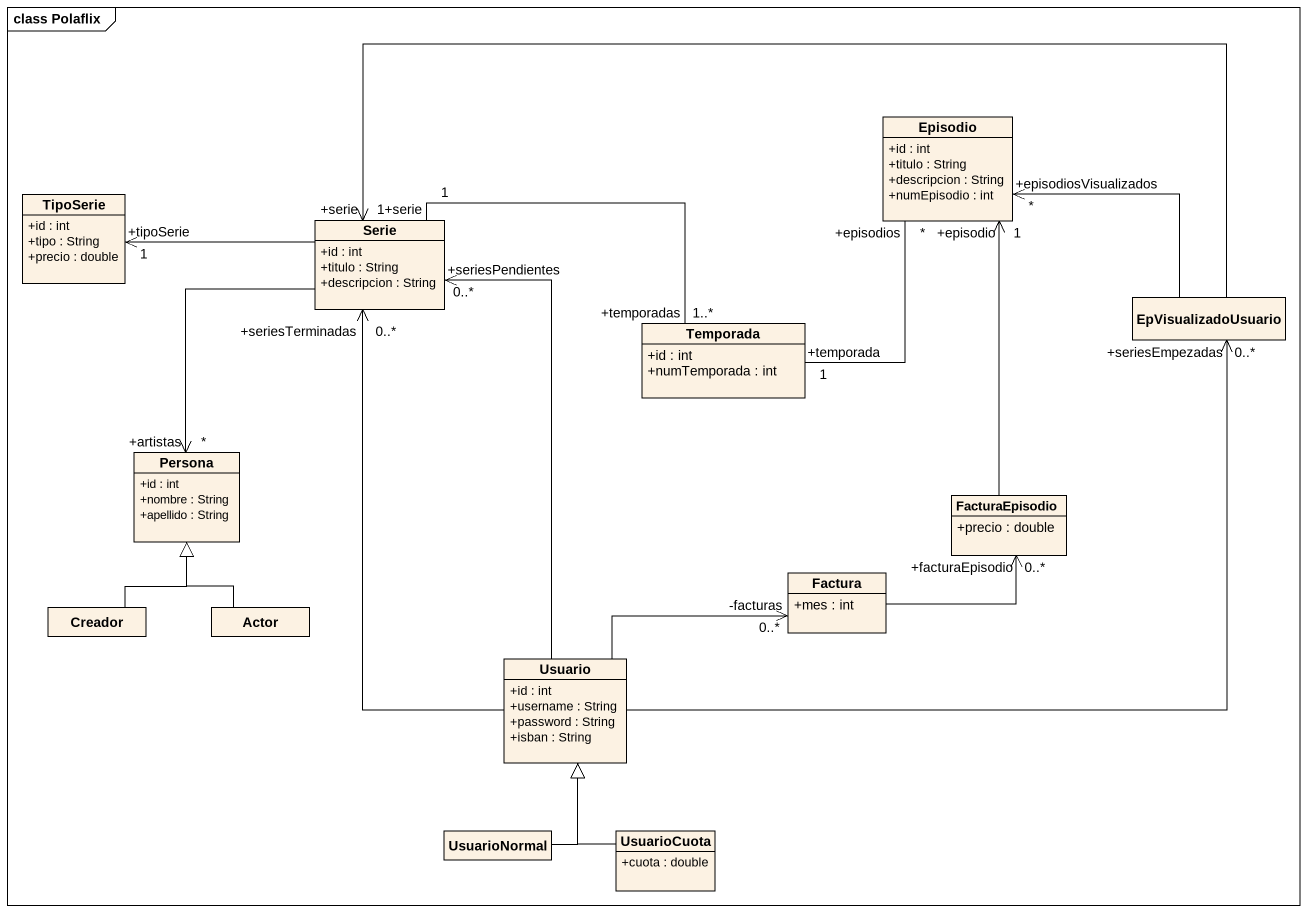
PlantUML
@startuml
mainframe class Polaflix
hide circle
hide empty members
skinparam classAttributeIconSize 0
class Episodio {
  +id : int
  +titulo : String
  +descripcion : String
  +numEpisodio : int
}
class TipoSerie {
  +id : int
  +tipo : String
  +precio : double
}
class Serie {
  +id : int
  +titulo : String
  +descripcion : String
}
class EpVisualizadoUsuario
class Temporada {
  +id : int
  +numTemporada : int
}
class Persona {
  +id : int
  +nombre : String
  +apellido : String
}
class FacturaEpisodio {
  +precio : double
}
class Factura {
  +mes : int
}
class Creador
class "Actor" as Actor_
class Usuario {
  +id : int
  +username : String
  +password : String
  +isban : String
}
class UsuarioNormal
class UsuarioCuota {
  +cuota : double
}
Episodio "+episodios\n*" -- "+temporada\n1" Temporada
Serie -left-> "+tipoSerie\n1" TipoSerie
Serie "+serie\n1" -right- "+temporadas\n1..*" Temporada
EpVisualizadoUsuario -left-> "+episodiosVisualizados\n*" Episodio
EpVisualizadoUsuario -left-> "+serie\n1" Serie
EpVisualizadoUsuario "+seriesEmpezadas\n0..*" <-- Usuario
Persona "+artistas\n*" <-up- Serie
FacturaEpisodio -up-> "+episodio\n1" Episodio
Factura -right-> "+facturaEpisodio\n0..*" FacturaEpisodio
Creador -up-|> Persona
Actor_ -up-|> Persona
Usuario -up-> "+seriesPendientes\n0..*" Serie
Usuario -up-> "+seriesTerminadas\n0..*" Serie
Usuario -right-> "-facturas\n0..*" Factura
UsuarioNormal -up-|> Usuario
UsuarioCuota -up-|> Usuario
@enduml
